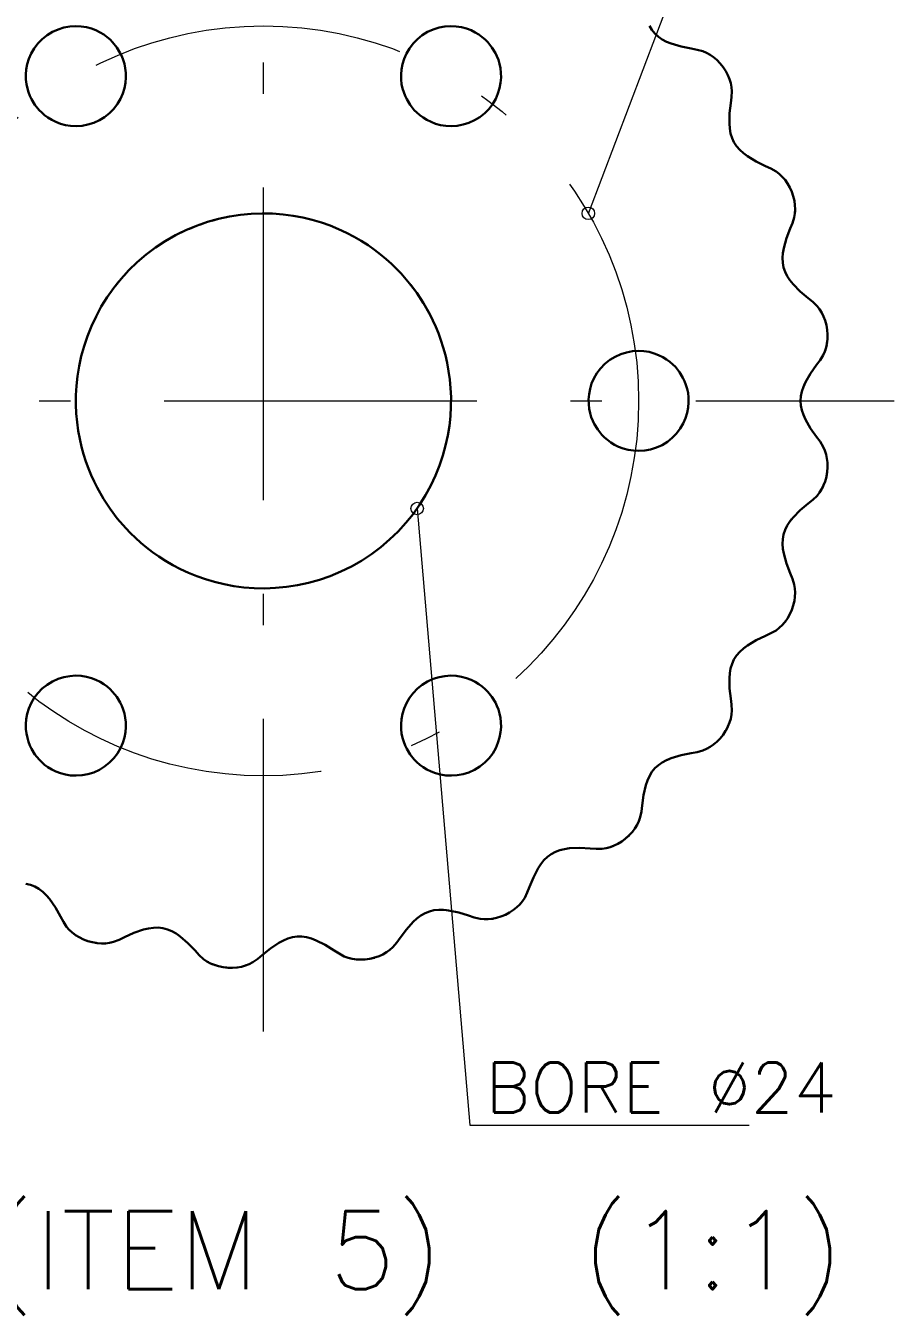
# Model space of a CAD drawing. Header units: millimetres. Extents: x 15 to 416, y 5 to 292.
# Drawn here: x 246.8 to 302.4, y 153.5 to 236 of the extents above; entities that cross this region are included whole.
import ezdxf
from ezdxf.enums import TextEntityAlignment as Align

# ---------------------------------------------------------------- set-up
doc = ezdxf.new("R2010")
doc.units = ezdxf.units.MM
doc.linetypes.add('CENTER', pattern=[34, 20, -6, 2, -6])
for name, color, linetype, lineweight in [('CENTER', 7, 'CENTER', 18), ('DIM', 7, 'Continuous', 18), ('NOTES', 7, 'Continuous', 18), ('VISIBLE', 7, 'Continuous', 30)]:
    doc.layers.add(name, color=color, linetype=linetype, lineweight=lineweight)
doc.styles.add('SLDTEXTSTYLE0', font='txt.shx')

msp = doc.modelspace()

# ---------------------------------------------------------------- linework, layer by layer
at = {"layer": 'CENTER'}
for p, q in [((262, 171.65), (262, 252.35)), ((221.65, 212), (302.35, 212))]:
    msp.add_line(p, q, dxfattribs=at)
msp.add_circle((262, 212), 24, dxfattribs=at)
at = {"layer": 'DIM'}
for p, q in [((282.785, 224), (295.442, 257.35)), ((271.83, 205.117), (275.2, 165.65)), ((275.2, 165.65), (293.072, 165.65))]:
    msp.add_line(p, q, dxfattribs=at)
for centre in [(282.785, 224), (271.83, 205.117)]:
    msp.add_circle(centre, 0.4, dxfattribs=at)
at = {"layer": 'VISIBLE'}
for p, q in [((247.847, 235.153), (248.159, 235.402)), ((248.159, 235.402), (248.499, 235.611)), ((248.159, 235.402), (248.499, 235.611)), ((248.499, 235.611), (248.86, 235.775)), ((248.86, 235.775), (249.232, 235.891)), ((248.86, 235.775), (249.232, 235.891)), ((249.232, 235.891), (249.607, 235.961)), ((249.232, 235.891), (249.607, 235.961)), ((249.607, 235.961), (249.977, 235.985)), ((249.607, 235.961), (249.977, 235.985)), ((249.977, 235.985), (250.334, 235.968)), ((249.977, 235.985), (250.334, 235.968)), ((250.334, 235.968), (250.672, 235.914)), ((250.334, 235.968), (250.672, 235.914)), ((250.672, 235.914), (250.989, 235.828)), ((250.672, 235.914), (250.989, 235.828)), ((250.989, 235.828), (251.28, 235.718)), ((250.989, 235.828), (251.28, 235.718)), ((251.28, 235.718), (251.546, 235.587)), ((251.28, 235.718), (251.546, 235.587)), ((251.546, 235.587), (251.784, 235.441)), ((251.546, 235.587), (251.784, 235.441)), ((251.784, 235.441), (251.997, 235.285)), ((251.784, 235.441), (251.997, 235.285)), ((251.997, 235.285), (252.185, 235.123)), ((251.997, 235.285), (252.185, 235.123)), ((271.847, 235.153), (272.159, 235.402)), ((272.159, 235.402), (272.499, 235.611)), ((272.159, 235.402), (272.499, 235.611)), ((272.499, 235.611), (272.86, 235.775)), ((272.86, 235.775), (273.232, 235.891)), ((272.86, 235.775), (273.232, 235.891)), ((273.232, 235.891), (273.607, 235.961)), ((273.232, 235.891), (273.607, 235.961)), ((273.607, 235.961), (273.977, 235.985)), ((273.607, 235.961), (273.977, 235.985)), ((273.977, 235.985), (274.334, 235.968)), ((273.977, 235.985), (274.334, 235.968)), ((274.334, 235.968), (274.672, 235.914)), ((274.334, 235.968), (274.672, 235.914)), ((274.672, 235.914), (274.989, 235.828)), ((274.672, 235.914), (274.989, 235.828)), ((274.989, 235.828), (275.28, 235.718)), ((274.989, 235.828), (275.28, 235.718)), ((275.28, 235.718), (275.546, 235.587)), ((275.28, 235.718), (275.546, 235.587)), ((275.546, 235.587), (275.784, 235.441)), ((275.546, 235.587), (275.784, 235.441)), ((275.784, 235.441), (275.997, 235.285)), ((275.784, 235.441), (275.997, 235.285)), ((275.997, 235.285), (276.185, 235.123)), ((275.997, 235.285), (276.185, 235.123)), ((286.693, 236.013), (286.851, 235.749)), ((286.851, 235.749), (287.04, 235.514)), ((287.04, 235.514), (287.263, 235.31)), ((287.263, 235.31), (287.516, 235.136)), ((287.263, 235.31), (287.516, 235.136)), ((247.144, 234.228), (247.336, 234.557)), ((247.336, 234.557), (247.571, 234.868)), ((247.336, 234.557), (247.569, 234.865)), ((247.571, 234.868), (247.847, 235.153)), ((247.571, 234.868), (247.847, 235.153)), ((252.185, 235.123), (252.35, 234.957)), ((252.185, 235.123), (252.35, 234.957)), ((252.35, 234.957), (252.617, 234.626)), ((252.35, 234.957), (252.617, 234.626)), ((252.617, 234.626), (252.619, 234.623)), ((252.617, 234.626), (252.838, 234.263)), ((271.144, 234.228), (271.336, 234.557)), ((271.336, 234.557), (271.571, 234.868)), ((271.336, 234.557), (271.569, 234.865)), ((271.571, 234.868), (271.847, 235.153)), ((271.571, 234.868), (271.847, 235.153)), ((276.185, 235.123), (276.35, 234.957)), ((276.185, 235.123), (276.35, 234.957)), ((276.35, 234.957), (276.617, 234.626)), ((276.35, 234.957), (276.617, 234.626)), ((276.617, 234.626), (276.619, 234.623)), ((276.617, 234.626), (276.838, 234.263)), ((287.516, 235.136), (287.793, 234.988)), ((287.516, 235.136), (287.793, 234.988)), ((287.793, 234.988), (288.09, 234.864)), ((287.793, 234.988), (288.09, 234.864)), ((288.09, 234.864), (288.719, 234.675)), ((288.09, 234.864), (288.719, 234.675)), ((288.719, 234.675), (289.363, 234.544)), ((289.363, 234.544), (289.744, 234.476)), ((289.744, 234.476), (290.111, 234.379)), ((289.744, 234.476), (290.111, 234.379)), ((290.111, 234.379), (290.352, 234.278)), ((246.828, 233.209), (246.892, 233.546)), ((246.828, 233.209), (246.892, 233.546)), ((246.892, 233.546), (246.996, 233.888)), ((246.892, 233.546), (246.996, 233.888)), ((246.996, 233.888), (247.144, 234.228)), ((246.996, 233.888), (247.144, 234.228)), ((252.838, 234.263), (252.939, 234.052)), ((252.838, 234.263), (252.939, 234.052)), ((252.939, 234.052), (253.028, 233.82)), ((252.939, 234.052), (253.028, 233.82)), ((253.028, 233.82), (253.103, 233.567)), ((253.028, 233.82), (253.103, 233.567)), ((253.103, 233.567), (253.159, 233.293)), ((253.103, 233.567), (253.159, 233.293)), ((270.828, 233.209), (270.892, 233.546)), ((270.828, 233.209), (270.892, 233.546)), ((270.892, 233.546), (270.996, 233.888)), ((270.892, 233.546), (270.996, 233.888)), ((270.996, 233.888), (271.144, 234.228)), ((270.996, 233.888), (271.144, 234.228)), ((276.838, 234.263), (276.939, 234.052)), ((276.838, 234.263), (276.939, 234.052)), ((276.939, 234.052), (277.028, 233.82)), ((276.939, 234.052), (277.028, 233.82)), ((277.028, 233.82), (277.103, 233.567)), ((277.028, 233.82), (277.103, 233.567)), ((277.103, 233.567), (277.159, 233.293)), ((277.103, 233.567), (277.159, 233.293)), ((290.352, 234.278), (290.582, 234.148)), ((290.582, 234.148), (290.799, 233.994)), ((290.799, 233.994), (291.002, 233.821)), ((291.002, 233.821), (291.216, 233.602)), ((291.002, 233.821), (291.216, 233.602)), ((291.216, 233.602), (291.406, 233.365)), ((246.801, 232.882), (246.828, 233.209)), ((246.801, 232.882), (246.828, 233.209)), ((246.801, 232.882), (246.807, 232.57)), ((253.159, 233.293), (253.193, 232.999)), ((253.193, 232.999), (253.199, 232.688)), ((270.801, 232.882), (270.828, 233.209)), ((270.801, 232.882), (270.828, 233.209)), ((270.801, 232.882), (270.807, 232.57)), ((277.159, 233.293), (277.193, 232.999)), ((277.159, 233.293), (277.193, 232.999)), ((277.193, 232.999), (277.199, 232.688)), ((291.406, 233.365), (291.573, 233.111)), ((291.573, 233.111), (291.715, 232.84)), ((291.715, 232.84), (291.817, 232.593)), ((246.807, 232.57), (246.841, 232.277)), ((246.841, 232.277), (246.897, 232.003)), ((246.897, 232.003), (246.972, 231.75)), ((253.004, 231.682), (253.108, 232.024)), ((253.108, 232.024), (253.172, 232.361)), ((253.172, 232.361), (253.199, 232.688)), ((270.807, 232.57), (270.841, 232.277)), ((270.841, 232.277), (270.897, 232.003)), ((270.897, 232.003), (270.972, 231.75)), ((277.004, 231.682), (277.108, 232.024)), ((277.108, 232.024), (277.172, 232.361)), ((277.172, 232.361), (277.199, 232.688)), ((291.817, 232.593), (291.896, 232.339)), ((291.817, 232.593), (291.896, 232.339)), ((291.896, 232.339), (291.948, 232.08)), ((291.896, 232.339), (291.948, 232.08)), ((291.948, 232.08), (291.97, 231.819)), ((291.948, 232.08), (291.97, 231.819)), ((246.972, 231.75), (247.061, 231.518)), ((247.061, 231.518), (247.162, 231.307)), ((247.162, 231.307), (247.383, 230.944)), ((252.664, 231.013), (252.856, 231.342)), ((252.856, 231.342), (253.004, 231.682)), ((270.972, 231.75), (271.061, 231.518)), ((271.061, 231.518), (271.162, 231.307)), ((271.162, 231.307), (271.383, 230.944)), ((276.664, 231.013), (276.856, 231.342)), ((276.856, 231.342), (277.004, 231.682)), ((291.896, 231.057), (291.949, 231.441)), ((291.949, 231.441), (291.97, 231.819)), ((247.383, 230.944), (247.65, 230.613)), ((247.65, 230.613), (247.815, 230.447)), ((247.815, 230.447), (248.003, 230.285)), ((248.003, 230.285), (248.216, 230.129)), ((251.841, 230.168), (252.153, 230.417)), ((251.841, 230.168), (252.153, 230.417)), ((252.153, 230.417), (252.429, 230.702)), ((252.153, 230.417), (252.429, 230.702)), ((252.429, 230.702), (252.664, 231.013)), ((271.383, 230.944), (271.65, 230.613)), ((271.65, 230.613), (271.815, 230.447)), ((271.815, 230.447), (272.003, 230.285)), ((272.003, 230.285), (272.216, 230.129)), ((275.841, 230.168), (276.153, 230.417)), ((275.841, 230.168), (276.153, 230.417)), ((276.153, 230.417), (276.429, 230.702)), ((276.153, 230.417), (276.429, 230.702)), ((276.429, 230.702), (276.664, 231.013)), ((291.808, 229.747), (291.822, 230.404)), ((291.822, 230.404), (291.896, 231.057)), ((291.822, 230.404), (291.896, 231.057)), ((248.216, 230.129), (248.454, 229.983)), ((248.454, 229.983), (248.72, 229.852)), ((248.72, 229.852), (249.011, 229.742)), ((249.011, 229.742), (249.328, 229.656)), ((249.328, 229.656), (249.666, 229.602)), ((249.666, 229.602), (250.023, 229.585)), ((250.023, 229.585), (250.393, 229.609)), ((250.393, 229.609), (250.768, 229.679)), ((250.393, 229.609), (250.768, 229.679)), ((250.768, 229.679), (251.14, 229.795)), ((250.768, 229.679), (251.14, 229.795)), ((251.14, 229.795), (251.501, 229.959)), ((251.14, 229.795), (251.501, 229.959)), ((251.501, 229.959), (251.841, 230.168)), ((251.501, 229.959), (251.841, 230.168)), ((272.216, 230.129), (272.454, 229.983)), ((272.454, 229.983), (272.72, 229.852)), ((272.72, 229.852), (273.011, 229.742)), ((273.011, 229.742), (273.328, 229.656)), ((273.328, 229.656), (273.666, 229.602)), ((273.666, 229.602), (274.023, 229.585)), ((274.023, 229.585), (274.393, 229.609)), ((274.393, 229.609), (274.768, 229.679)), ((274.393, 229.609), (274.768, 229.679)), ((274.768, 229.679), (275.14, 229.795)), ((274.768, 229.679), (275.14, 229.795)), ((275.14, 229.795), (275.501, 229.959)), ((275.14, 229.795), (275.501, 229.959)), ((275.501, 229.959), (275.841, 230.168)), ((275.501, 229.959), (275.841, 230.168)), ((291.808, 229.747), (291.834, 229.427)), ((291.834, 229.427), (291.888, 229.117)), ((291.888, 229.117), (291.976, 228.823)), ((291.976, 228.823), (292.101, 228.548)), ((292.101, 228.548), (292.266, 228.295)), ((292.266, 228.295), (292.468, 228.063)), ((292.266, 228.295), (292.468, 228.063)), ((292.468, 228.063), (292.7, 227.852)), ((292.468, 228.063), (292.7, 227.852)), ((292.7, 227.852), (292.957, 227.658)), ((292.7, 227.852), (292.957, 227.658)), ((292.957, 227.658), (293.519, 227.318)), ((292.957, 227.658), (293.519, 227.318)), ((293.519, 227.318), (294.11, 227.031)), ((294.11, 227.031), (294.462, 226.87)), ((294.462, 226.87), (294.793, 226.685)), ((294.462, 226.87), (294.793, 226.685)), ((294.793, 226.685), (295.001, 226.527)), ((295.001, 226.527), (295.192, 226.344)), ((295.001, 226.527), (295.192, 226.344)), ((295.192, 226.344), (295.365, 226.141)), ((295.365, 226.141), (295.518, 225.923)), ((295.518, 225.923), (295.67, 225.658)), ((295.518, 225.923), (295.67, 225.658)), ((295.67, 225.658), (295.796, 225.381)), ((295.67, 225.658), (295.796, 225.381)), ((295.796, 225.381), (295.894, 225.093)), ((295.894, 225.093), (295.964, 224.795)), ((295.964, 224.795), (296.002, 224.531)), ((296.002, 224.531), (296.015, 224.265)), ((296.002, 224.531), (296.015, 224.265)), ((258.418, 223.453), (259.12, 223.649)), ((258.69, 223.529), (259.12, 223.649)), ((259.12, 223.649), (259.823, 223.801)), ((259.12, 223.649), (259.823, 223.801)), ((259.823, 223.801), (260.526, 223.909)), ((259.823, 223.801), (260.526, 223.909)), ((259.823, 223.801), (260.526, 223.909)), ((260.526, 223.909), (261.223, 223.975)), ((260.526, 223.909), (261.223, 223.975)), ((260.526, 223.909), (261.223, 223.975)), ((261.223, 223.975), (261.912, 224)), ((261.223, 223.975), (261.912, 224)), ((261.912, 224), (262.589, 223.986)), ((261.912, 224), (262.589, 223.986)), ((262.589, 223.986), (263.251, 223.935)), ((262.589, 223.986), (263.251, 223.935)), ((263.251, 223.935), (263.896, 223.849)), ((263.251, 223.935), (263.896, 223.849)), ((263.896, 223.849), (264.522, 223.732)), ((263.896, 223.849), (264.522, 223.732)), ((264.522, 223.732), (265.126, 223.586)), ((264.522, 223.732), (265.126, 223.586)), ((295.843, 223.382), (295.958, 223.743)), ((295.843, 223.382), (295.958, 223.743)), ((295.958, 223.743), (296.001, 224.001)), ((296.001, 224.001), (296.015, 224.265)), ((296.001, 224.001), (296.007, 224.111)), ((256.371, 222.598), (257.04, 222.927)), ((256.549, 222.685), (257.04, 222.927)), ((257.04, 222.927), (257.723, 223.212)), ((257.262, 223.02), (257.723, 223.212)), ((257.723, 223.212), (258.418, 223.453)), ((257.975, 223.299), (258.418, 223.453)), ((265.126, 223.586), (265.709, 223.413)), ((265.126, 223.586), (265.709, 223.413)), ((265.709, 223.413), (266.267, 223.216)), ((265.709, 223.413), (266.267, 223.216)), ((266.267, 223.216), (266.802, 222.997)), ((266.267, 223.216), (266.802, 222.997)), ((266.802, 222.997), (267.311, 222.76)), ((266.802, 222.997), (267.311, 222.76)), ((295.462, 222.41), (295.696, 223.024)), ((295.462, 222.41), (295.696, 223.024)), ((295.696, 223.024), (295.843, 223.382)), ((295.696, 223.024), (295.843, 223.382)), ((255.095, 221.814), (255.721, 222.226)), ((255.095, 221.814), (255.721, 222.226)), ((255.721, 222.226), (256.371, 222.598)), ((255.824, 222.285), (256.371, 222.598)), ((267.311, 222.76), (267.796, 222.507)), ((267.311, 222.76), (267.796, 222.507)), ((267.796, 222.507), (268.256, 222.24)), ((267.796, 222.507), (268.256, 222.24)), ((268.256, 222.24), (268.691, 221.961)), ((268.256, 222.24), (268.691, 221.961)), ((295.284, 221.777), (295.462, 222.41)), ((295.284, 221.777), (295.462, 222.41)), ((253.927, 220.878), (254.496, 221.364)), ((253.927, 220.878), (254.496, 221.364)), ((254.496, 221.364), (255.095, 221.814)), ((255.072, 221.797), (255.095, 221.814)), ((268.691, 221.961), (269.102, 221.673)), ((268.691, 221.961), (269.102, 221.673)), ((269.102, 221.673), (269.488, 221.377)), ((269.102, 221.673), (269.488, 221.377)), ((269.488, 221.377), (269.852, 221.074)), ((269.488, 221.377), (269.852, 221.074)), ((295.206, 221.147), (295.23, 221.46)), ((295.206, 221.147), (295.23, 221.46)), ((295.23, 221.46), (295.284, 221.777)), ((295.23, 221.46), (295.284, 221.777)), ((295.23, 221.46), (295.26, 221.636)), ((252.892, 219.813), (253.391, 220.36)), ((253.391, 220.36), (253.927, 220.878)), ((253.391, 220.36), (253.927, 220.878)), ((269.852, 221.074), (270.193, 220.768)), ((269.852, 221.074), (270.193, 220.768)), ((270.193, 220.768), (270.512, 220.458)), ((270.193, 220.768), (270.512, 220.458)), ((270.512, 220.458), (270.811, 220.147)), ((270.512, 220.458), (270.811, 220.147)), ((295.206, 221.147), (295.218, 220.84)), ((295.218, 220.84), (295.271, 220.542)), ((295.271, 220.542), (295.368, 220.256)), ((252.43, 219.24), (252.892, 219.813)), ((252.43, 219.24), (252.751, 219.638)), ((252.892, 219.813), (253.28, 220.238)), ((270.811, 220.147), (271.349, 219.523)), ((270.811, 220.147), (271.349, 219.523)), ((271.349, 219.523), (271.814, 218.905)), ((295.368, 220.256), (295.506, 219.981)), ((295.368, 220.256), (295.506, 219.981)), ((295.506, 219.981), (295.678, 219.718)), ((295.506, 219.981), (295.678, 219.718)), ((295.678, 219.718), (295.878, 219.467)), ((295.678, 219.718), (295.878, 219.467)), ((252.009, 218.646), (252.43, 219.24)), ((252.009, 218.646), (252.43, 219.24)), ((252.009, 218.646), (252.282, 219.032)), ((271.426, 219.421), (271.814, 218.905)), ((271.814, 218.905), (272.221, 218.285)), ((271.814, 218.905), (272.239, 218.258)), ((295.878, 219.467), (296.339, 218.998)), ((295.878, 219.467), (296.339, 218.998)), ((296.339, 218.998), (296.839, 218.573)), ((251.289, 217.41), (251.628, 218.035)), ((251.289, 217.41), (251.628, 218.035)), ((251.628, 218.035), (252.009, 218.646)), ((251.628, 218.035), (252.009, 218.646)), ((251.628, 218.035), (251.864, 218.413)), ((272.239, 218.258), (272.608, 217.605)), ((272.239, 218.258), (272.644, 217.541)), ((296.839, 218.573), (297.14, 218.33)), ((297.14, 218.33), (297.415, 218.068)), ((297.14, 218.33), (297.415, 218.068)), ((297.415, 218.068), (297.577, 217.863)), ((297.577, 217.863), (297.716, 217.639)), ((250.991, 216.776), (251.289, 217.41)), ((250.991, 216.776), (251.289, 217.41)), ((251.289, 217.41), (251.492, 217.784)), ((272.644, 217.541), (272.836, 217.155)), ((272.644, 217.541), (272.836, 217.155)), ((272.836, 217.155), (273.02, 216.75)), ((272.836, 217.155), (273.02, 216.75)), ((297.716, 217.639), (297.833, 217.399)), ((297.833, 217.399), (297.927, 217.15)), ((297.927, 217.15), (298.009, 216.855)), ((297.927, 217.15), (298.009, 216.855)), ((250.735, 216.136), (250.991, 216.776)), ((250.735, 216.136), (250.991, 216.776)), ((250.991, 216.776), (250.992, 216.776)), ((273.02, 216.75), (273.194, 216.325)), ((273.02, 216.75), (273.194, 216.325)), ((273.194, 216.325), (273.355, 215.881)), ((273.194, 216.325), (273.355, 215.881)), ((298.009, 216.855), (298.062, 216.555)), ((298.009, 216.855), (298.062, 216.555)), ((298.062, 216.555), (298.085, 216.252)), ((298.079, 215.946), (298.085, 216.252)), ((250.344, 214.854), (250.52, 215.495)), ((250.344, 214.854), (250.52, 215.495)), ((250.52, 215.495), (250.735, 216.136)), ((250.52, 215.495), (250.735, 216.136)), ((273.355, 215.881), (273.503, 215.416)), ((273.355, 215.881), (273.503, 215.416)), ((273.503, 215.416), (273.636, 214.933)), ((273.503, 215.416), (273.636, 214.933)), ((297.917, 215.169), (297.996, 215.421)), ((297.996, 215.421), (298.049, 215.681)), ((297.996, 215.421), (298.034, 215.606)), ((298.049, 215.681), (298.079, 215.946)), ((298.049, 215.681), (298.055, 215.73)), ((250.207, 214.218), (250.344, 214.854)), ((250.207, 214.218), (250.344, 214.854)), ((273.636, 214.933), (273.752, 214.429)), ((273.636, 214.933), (273.752, 214.429)), ((283.847, 214.368), (284.159, 214.617)), ((284.159, 214.617), (284.499, 214.826)), ((284.159, 214.617), (284.499, 214.826)), ((284.499, 214.826), (284.86, 214.99)), ((284.86, 214.99), (285.232, 215.106)), ((284.86, 214.99), (285.232, 215.106)), ((285.232, 215.106), (285.607, 215.176)), ((285.232, 215.106), (285.607, 215.176)), ((285.607, 215.176), (285.977, 215.2)), ((285.607, 215.176), (285.977, 215.2)), ((285.977, 215.2), (286.334, 215.183)), ((285.977, 215.2), (286.334, 215.183)), ((286.334, 215.183), (286.672, 215.129)), ((286.334, 215.183), (286.672, 215.129)), ((286.672, 215.129), (286.989, 215.043)), ((286.672, 215.129), (286.989, 215.043)), ((286.989, 215.043), (287.28, 214.933)), ((286.989, 215.043), (287.28, 214.933)), ((287.28, 214.933), (287.546, 214.802)), ((287.28, 214.933), (287.546, 214.802)), ((287.546, 214.802), (287.784, 214.656)), ((287.546, 214.802), (287.784, 214.656)), ((287.784, 214.656), (287.997, 214.5)), ((287.784, 214.656), (287.997, 214.5)), ((297.379, 214.297), (297.61, 214.608)), ((297.379, 214.297), (297.61, 214.608)), ((297.61, 214.608), (297.811, 214.93)), ((297.811, 214.93), (297.917, 215.169)), ((297.811, 214.93), (297.917, 215.169)), ((297.811, 214.93), (297.811, 214.931)), ((297.917, 215.169), (297.951, 215.276)), ((250.106, 213.59), (250.207, 214.218)), ((250.106, 213.59), (250.207, 214.218)), ((273.752, 214.429), (273.848, 213.906)), ((273.752, 214.429), (273.848, 213.906)), ((273.848, 213.906), (273.922, 213.364)), ((283.144, 213.443), (283.336, 213.772)), ((283.336, 213.772), (283.571, 214.083)), ((283.336, 213.772), (283.569, 214.08)), ((283.571, 214.083), (283.847, 214.368)), ((283.571, 214.083), (283.847, 214.368)), ((287.997, 214.5), (288.185, 214.338)), ((287.997, 214.5), (288.185, 214.338)), ((288.185, 214.338), (288.35, 214.172)), ((288.185, 214.338), (288.35, 214.172)), ((288.35, 214.172), (288.617, 213.841)), ((288.35, 214.172), (288.617, 213.841)), ((288.617, 213.841), (288.619, 213.838)), ((288.617, 213.841), (288.838, 213.478)), ((296.671, 213.192), (297, 213.761)), ((296.671, 213.192), (297, 213.761)), ((297, 213.761), (297.379, 214.297)), ((297, 213.761), (297.379, 214.297)), ((250.006, 212.365), (250.039, 212.971)), ((250.006, 212.365), (250.039, 212.971)), ((250.039, 212.971), (250.106, 213.59)), ((273.922, 213.364), (273.973, 212.804)), ((273.922, 213.364), (273.973, 212.804)), ((282.892, 212.761), (282.996, 213.103)), ((282.892, 212.761), (282.996, 213.103)), ((282.996, 213.103), (283.144, 213.443)), ((282.996, 213.103), (283.144, 213.443)), ((288.838, 213.478), (288.939, 213.267)), ((288.838, 213.478), (288.939, 213.267)), ((288.939, 213.267), (289.028, 213.035)), ((288.939, 213.267), (289.028, 213.035)), ((289.028, 213.035), (289.103, 212.782)), ((289.028, 213.035), (289.103, 212.782)), ((296.539, 212.899), (296.671, 213.192)), ((296.539, 212.899), (296.612, 213.061)), ((250.002, 211.772), (250.006, 212.365)), ((273.973, 212.804), (273.998, 212.228)), ((273.994, 211.635), (273.998, 212.228)), ((282.801, 212.097), (282.828, 212.424)), ((282.801, 212.097), (282.807, 211.785)), ((282.828, 212.424), (282.892, 212.761)), ((282.828, 212.424), (282.892, 212.761)), ((289.103, 212.782), (289.159, 212.508)), ((289.103, 212.782), (289.159, 212.508)), ((289.159, 212.508), (289.193, 212.214)), ((289.159, 212.508), (289.193, 212.214)), ((289.193, 212.214), (289.199, 211.903)), ((296.35, 212), (296.373, 212.301)), ((296.35, 212), (296.373, 212.301)), ((296.373, 212.301), (296.438, 212.601)), ((296.438, 212.601), (296.539, 212.899)), ((296.438, 212.601), (296.462, 212.673)), ((250.002, 211.772), (250.027, 211.196)), ((273.961, 211.029), (273.994, 211.635)), ((282.807, 211.785), (282.841, 211.492)), ((282.841, 211.492), (282.897, 211.218)), ((289.108, 211.239), (289.172, 211.576)), ((289.172, 211.576), (289.199, 211.903)), ((296.35, 212), (296.373, 211.699)), ((296.373, 211.699), (296.438, 211.399)), ((296.373, 211.699), (296.438, 211.399)), ((296.438, 211.399), (296.539, 211.101)), ((296.438, 211.399), (296.539, 211.101)), ((250.027, 211.196), (250.078, 210.636)), ((250.078, 210.636), (250.152, 210.094)), ((273.894, 210.41), (273.961, 211.029)), ((282.897, 211.218), (282.972, 210.965)), ((282.972, 210.965), (283.061, 210.733)), ((283.061, 210.733), (283.162, 210.522)), ((283.162, 210.522), (283.383, 210.159)), ((288.664, 210.228), (288.856, 210.557)), ((288.856, 210.557), (289.004, 210.897)), ((289.004, 210.897), (289.108, 211.239)), ((296.539, 211.101), (296.671, 210.808)), ((296.539, 211.101), (296.671, 210.808)), ((296.671, 210.808), (297, 210.239)), ((296.671, 210.808), (297, 210.239)), ((250.152, 210.094), (250.248, 209.571)), ((273.656, 209.146), (273.793, 209.782)), ((273.793, 209.782), (273.894, 210.41)), ((283.383, 210.159), (283.65, 209.828)), ((283.65, 209.828), (283.815, 209.662)), ((283.815, 209.662), (284.003, 209.5)), ((287.841, 209.383), (288.153, 209.632)), ((287.841, 209.383), (288.153, 209.632)), ((288.153, 209.632), (288.429, 209.917)), ((288.153, 209.632), (288.429, 209.917)), ((288.429, 209.917), (288.664, 210.228)), ((297, 210.239), (297.379, 209.703)), ((297.379, 209.703), (297.61, 209.392)), ((250.248, 209.571), (250.364, 209.067)), ((250.364, 209.067), (250.497, 208.583)), ((273.48, 208.505), (273.656, 209.146)), ((284.003, 209.5), (284.216, 209.344)), ((284.216, 209.344), (284.454, 209.198)), ((284.454, 209.198), (284.72, 209.067)), ((284.72, 209.067), (285.011, 208.957)), ((285.011, 208.957), (285.328, 208.871)), ((285.328, 208.871), (285.666, 208.817)), ((285.666, 208.817), (286.023, 208.8)), ((286.023, 208.8), (286.393, 208.824)), ((286.393, 208.824), (286.768, 208.894)), ((286.393, 208.824), (286.768, 208.894)), ((286.768, 208.894), (287.14, 209.01)), ((286.768, 208.894), (287.14, 209.01)), ((287.14, 209.01), (287.501, 209.174)), ((287.14, 209.01), (287.501, 209.174)), ((287.501, 209.174), (287.841, 209.383)), ((287.501, 209.174), (287.841, 209.383)), ((297.61, 209.392), (297.811, 209.07)), ((297.61, 209.392), (297.811, 209.07)), ((297.811, 209.07), (297.917, 208.831)), ((297.811, 209.07), (297.917, 208.831)), ((297.917, 208.831), (297.996, 208.579)), ((250.497, 208.583), (250.645, 208.119)), ((250.645, 208.119), (250.806, 207.675)), ((273.265, 207.864), (273.48, 208.505)), ((297.996, 208.579), (298.049, 208.319)), ((298.049, 208.319), (298.079, 208.054)), ((298.079, 208.054), (298.085, 207.748)), ((298.079, 208.054), (298.085, 207.748)), ((250.806, 207.675), (250.98, 207.25)), ((250.98, 207.25), (251.164, 206.845)), ((272.711, 206.59), (273.009, 207.224)), ((273.009, 207.224), (273.265, 207.864)), ((297.927, 206.85), (298.009, 207.145)), ((298.009, 207.145), (298.062, 207.445)), ((298.009, 207.145), (298.051, 207.387)), ((298.062, 207.445), (298.085, 207.748)), ((251.164, 206.845), (251.356, 206.459)), ((251.356, 206.459), (251.761, 205.742)), ((272.372, 205.965), (272.711, 206.59)), ((297.577, 206.137), (297.716, 206.361)), ((297.716, 206.361), (297.833, 206.601)), ((297.716, 206.361), (297.797, 206.528)), ((297.833, 206.601), (297.927, 206.85)), ((297.833, 206.601), (297.852, 206.652)), ((251.761, 205.742), (252.186, 205.095)), ((271.991, 205.354), (272.372, 205.965)), ((271.991, 205.354), (272.372, 205.965)), ((296.839, 205.427), (297.14, 205.67)), ((296.839, 205.427), (297.14, 205.67)), ((297.14, 205.67), (297.415, 205.932)), ((297.415, 205.932), (297.577, 206.137)), ((297.415, 205.932), (297.416, 205.933)), ((297.577, 206.137), (297.636, 206.232)), ((252.186, 205.095), (252.651, 204.477)), ((271.108, 204.187), (271.57, 204.76)), ((271.108, 204.187), (271.57, 204.76)), ((271.57, 204.76), (271.991, 205.354)), ((271.57, 204.76), (271.991, 205.354)), ((295.878, 204.533), (296.339, 205.002)), ((295.878, 204.533), (296.339, 205.002)), ((296.339, 205.002), (296.839, 205.427)), ((296.339, 205.002), (296.839, 205.427)), ((252.651, 204.477), (253.189, 203.853)), ((253.189, 203.853), (253.488, 203.542)), ((270.609, 203.64), (271.108, 204.187)), ((295.368, 203.744), (295.506, 204.019)), ((295.506, 204.019), (295.678, 204.282)), ((295.506, 204.019), (295.678, 204.281)), ((295.506, 204.019), (295.547, 204.081)), ((295.678, 204.282), (295.878, 204.533)), ((295.678, 204.281), (295.878, 204.533)), ((295.678, 204.281), (295.789, 204.421)), ((253.488, 203.542), (253.807, 203.232)), ((253.807, 203.232), (254.148, 202.926)), ((269.504, 202.636), (270.073, 203.122)), ((270.073, 203.122), (270.609, 203.64)), ((295.206, 202.853), (295.218, 203.16)), ((295.218, 203.16), (295.271, 203.458)), ((295.218, 203.16), (295.271, 203.458)), ((295.271, 203.458), (295.368, 203.744)), ((295.271, 203.458), (295.368, 203.744)), ((254.148, 202.926), (254.512, 202.623)), ((254.512, 202.623), (254.898, 202.327)), ((254.898, 202.327), (255.309, 202.039)), ((268.279, 201.774), (268.905, 202.186)), ((268.905, 202.186), (269.504, 202.636)), ((295.206, 202.853), (295.23, 202.54)), ((295.206, 202.853), (295.23, 202.54)), ((295.23, 202.54), (295.284, 202.223)), ((295.23, 202.54), (295.284, 202.223)), ((295.284, 202.223), (295.462, 201.59)), ((295.284, 202.223), (295.462, 201.59)), ((255.309, 202.039), (255.744, 201.76)), ((255.744, 201.76), (256.204, 201.493)), ((256.204, 201.493), (256.689, 201.24)), ((266.96, 201.073), (267.629, 201.402)), ((267.629, 201.402), (268.279, 201.774)), ((295.462, 201.59), (295.696, 200.976)), ((256.689, 201.24), (257.198, 201.003)), ((257.198, 201.003), (257.733, 200.784)), ((257.733, 200.784), (258.291, 200.587)), ((258.291, 200.587), (258.874, 200.414)), ((264.88, 200.351), (265.582, 200.547)), ((265.582, 200.547), (266.277, 200.788)), ((266.277, 200.788), (266.96, 201.073)), ((295.696, 200.976), (295.843, 200.618)), ((295.843, 200.618), (295.958, 200.257)), ((258.874, 200.414), (259.478, 200.268)), ((259.478, 200.268), (260.104, 200.151)), ((260.104, 200.151), (260.749, 200.065)), ((260.749, 200.065), (261.411, 200.014)), ((261.411, 200.014), (262.088, 200)), ((262.088, 200), (262.777, 200.025)), ((262.777, 200.025), (263.474, 200.091)), ((262.777, 200.025), (263.474, 200.091)), ((263.474, 200.091), (264.177, 200.199)), ((263.474, 200.091), (264.177, 200.199)), ((264.177, 200.199), (264.88, 200.351)), ((264.177, 200.199), (264.88, 200.351)), ((295.958, 200.257), (296.001, 199.999)), ((296.001, 199.999), (296.015, 199.735)), ((296.002, 199.469), (296.015, 199.735)), ((295.796, 198.619), (295.894, 198.907)), ((295.796, 198.619), (295.891, 198.899)), ((295.894, 198.907), (295.964, 199.205)), ((295.894, 198.907), (295.946, 199.129)), ((295.964, 199.205), (296.002, 199.469)), ((295.964, 199.205), (295.964, 199.206)), ((295.365, 197.859), (295.518, 198.077)), ((295.518, 198.077), (295.67, 198.342)), ((295.67, 198.342), (295.796, 198.619)), ((295.67, 198.342), (295.773, 198.57)), ((294.462, 197.13), (294.793, 197.315)), ((294.793, 197.315), (295.001, 197.473)), ((294.793, 197.315), (295.001, 197.473)), ((294.793, 197.315), (294.794, 197.316)), ((295.001, 197.473), (295.192, 197.656)), ((295.001, 197.473), (295.192, 197.656)), ((295.001, 197.473), (295.083, 197.552)), ((295.192, 197.656), (295.365, 197.859)), ((295.192, 197.656), (295.317, 197.803)), ((295.365, 197.859), (295.391, 197.896)), ((292.957, 196.342), (293.519, 196.682)), ((292.957, 196.342), (293.519, 196.682)), ((293.519, 196.682), (294.11, 196.969)), ((293.519, 196.682), (294.11, 196.969)), ((294.11, 196.969), (294.462, 197.13)), ((294.11, 196.969), (294.462, 197.13)), ((292.101, 195.452), (292.266, 195.705)), ((292.101, 195.452), (292.266, 195.705)), ((292.266, 195.705), (292.468, 195.937)), ((292.468, 195.937), (292.7, 196.148)), ((292.468, 195.936), (292.524, 195.987)), ((292.7, 196.148), (292.957, 196.342)), ((292.7, 196.148), (292.842, 196.256)), ((291.834, 194.573), (291.888, 194.883)), ((291.834, 194.573), (291.888, 194.883)), ((291.834, 194.573), (291.888, 194.883)), ((291.888, 194.883), (291.976, 195.177)), ((291.888, 194.883), (291.976, 195.177)), ((291.976, 195.177), (292.101, 195.452)), ((291.976, 195.177), (292.101, 195.452)), ((248.159, 193.832), (248.499, 194.041)), ((248.159, 193.832), (248.499, 194.041)), ((248.499, 194.041), (248.86, 194.205)), ((248.86, 194.205), (249.232, 194.321)), ((248.86, 194.205), (249.232, 194.321)), ((249.232, 194.321), (249.607, 194.391)), ((249.232, 194.321), (249.607, 194.391)), ((249.607, 194.391), (249.977, 194.415)), ((249.607, 194.391), (249.977, 194.415)), ((249.977, 194.415), (250.334, 194.398)), ((249.977, 194.415), (250.334, 194.398)), ((250.334, 194.398), (250.672, 194.344)), ((250.334, 194.398), (250.672, 194.344)), ((250.672, 194.344), (250.989, 194.258)), ((250.672, 194.344), (250.989, 194.258)), ((250.989, 194.258), (251.28, 194.148)), ((250.989, 194.258), (251.28, 194.148)), ((251.28, 194.148), (251.546, 194.017)), ((251.28, 194.148), (251.546, 194.017)), ((251.546, 194.017), (251.784, 193.871)), ((251.546, 194.017), (251.784, 193.871)), ((272.159, 193.832), (272.499, 194.041)), ((272.159, 193.832), (272.499, 194.041)), ((272.499, 194.041), (272.86, 194.205)), ((272.86, 194.205), (273.232, 194.321)), ((272.86, 194.205), (273.232, 194.321)), ((273.232, 194.321), (273.607, 194.391)), ((273.232, 194.321), (273.607, 194.391)), ((273.607, 194.391), (273.977, 194.415)), ((273.607, 194.391), (273.977, 194.415)), ((273.977, 194.415), (274.334, 194.398)), ((273.977, 194.415), (274.334, 194.398)), ((274.334, 194.398), (274.672, 194.344)), ((274.334, 194.398), (274.672, 194.344)), ((274.672, 194.344), (274.989, 194.258)), ((274.672, 194.344), (274.989, 194.258)), ((274.989, 194.258), (275.28, 194.148)), ((274.989, 194.258), (275.28, 194.148)), ((275.28, 194.148), (275.546, 194.017)), ((275.28, 194.148), (275.546, 194.017)), ((275.546, 194.017), (275.784, 193.871)), ((275.546, 194.017), (275.784, 193.871)), ((291.808, 194.253), (291.834, 194.573)), ((291.808, 194.253), (291.834, 194.573)), ((291.808, 194.253), (291.834, 194.573)), ((291.808, 194.253), (291.822, 193.596)), ((291.808, 194.253), (291.822, 193.596)), ((247.336, 192.987), (247.571, 193.298)), ((247.336, 192.987), (247.569, 193.295)), ((247.571, 193.298), (247.847, 193.583)), ((247.571, 193.298), (247.847, 193.583)), ((247.847, 193.583), (248.159, 193.832)), ((251.784, 193.871), (251.997, 193.715)), ((251.784, 193.871), (251.997, 193.715)), ((251.997, 193.715), (252.185, 193.553)), ((251.997, 193.715), (252.185, 193.553)), ((252.185, 193.553), (252.35, 193.387)), ((252.185, 193.553), (252.35, 193.387)), ((252.35, 193.387), (252.617, 193.056)), ((252.35, 193.387), (252.617, 193.056)), ((271.336, 192.987), (271.571, 193.298)), ((271.336, 192.987), (271.569, 193.295)), ((271.571, 193.298), (271.847, 193.583)), ((271.571, 193.298), (271.847, 193.583)), ((271.847, 193.583), (272.159, 193.832)), ((275.784, 193.871), (275.997, 193.715)), ((275.784, 193.871), (275.997, 193.715)), ((275.997, 193.715), (276.185, 193.553)), ((275.997, 193.715), (276.185, 193.553)), ((276.185, 193.553), (276.35, 193.387)), ((276.185, 193.553), (276.35, 193.387)), ((276.35, 193.387), (276.617, 193.056)), ((276.35, 193.387), (276.617, 193.056)), ((291.822, 193.596), (291.896, 192.943)), ((246.892, 191.976), (246.996, 192.318)), ((246.892, 191.976), (246.996, 192.318)), ((246.996, 192.318), (247.144, 192.658)), ((246.996, 192.318), (247.144, 192.658)), ((247.144, 192.658), (247.336, 192.987)), ((252.617, 193.056), (252.619, 193.053)), ((252.617, 193.056), (252.838, 192.693)), ((252.838, 192.693), (252.939, 192.482)), ((252.838, 192.693), (252.939, 192.482)), ((252.939, 192.482), (253.028, 192.25)), ((252.939, 192.482), (253.028, 192.25)), ((270.892, 191.976), (270.996, 192.318)), ((270.892, 191.976), (270.996, 192.318)), ((270.996, 192.318), (271.144, 192.658)), ((270.996, 192.318), (271.144, 192.658)), ((271.144, 192.658), (271.336, 192.987)), ((276.617, 193.056), (276.619, 193.053)), ((276.617, 193.056), (276.838, 192.693)), ((276.838, 192.693), (276.939, 192.482)), ((276.838, 192.693), (276.939, 192.482)), ((276.939, 192.482), (277.028, 192.25)), ((276.939, 192.482), (277.028, 192.25)), ((291.896, 192.943), (291.949, 192.559)), ((291.949, 192.559), (291.97, 192.181)), ((291.949, 192.559), (291.97, 192.181)), ((246.801, 191.312), (246.828, 191.639)), ((246.801, 191.312), (246.828, 191.639)), ((246.828, 191.639), (246.892, 191.976)), ((246.828, 191.639), (246.892, 191.976)), ((253.028, 192.25), (253.103, 191.997)), ((253.028, 192.25), (253.103, 191.997)), ((253.103, 191.997), (253.159, 191.723)), ((253.103, 191.997), (253.159, 191.723)), ((253.159, 191.723), (253.193, 191.429)), ((253.159, 191.723), (253.193, 191.429)), ((270.801, 191.312), (270.828, 191.639)), ((270.801, 191.312), (270.828, 191.639)), ((270.828, 191.639), (270.892, 191.976)), ((270.828, 191.639), (270.892, 191.976)), ((277.028, 192.25), (277.103, 191.997)), ((277.028, 192.25), (277.103, 191.997)), ((277.103, 191.997), (277.159, 191.723)), ((277.103, 191.997), (277.159, 191.723)), ((277.159, 191.723), (277.193, 191.429)), ((277.159, 191.723), (277.193, 191.429)), ((291.817, 191.407), (291.896, 191.661)), ((291.896, 191.661), (291.948, 191.92)), ((291.896, 191.661), (291.948, 191.92)), ((291.896, 191.661), (291.904, 191.704)), ((291.948, 191.92), (291.97, 192.181)), ((291.948, 191.92), (291.97, 192.181)), ((246.801, 191.312), (246.807, 191)), ((246.807, 191), (246.841, 190.707)), ((246.841, 190.707), (246.897, 190.433)), ((253.108, 190.454), (253.172, 190.791)), ((253.172, 190.791), (253.199, 191.118)), ((253.193, 191.429), (253.197, 191.191)), ((253.193, 191.429), (253.199, 191.118)), ((270.801, 191.312), (270.807, 191)), ((270.807, 191), (270.841, 190.707)), ((270.841, 190.707), (270.897, 190.433)), ((277.108, 190.454), (277.172, 190.791)), ((277.172, 190.791), (277.199, 191.118)), ((277.193, 191.429), (277.199, 191.118)), ((291.216, 190.398), (291.406, 190.635)), ((291.216, 190.398), (291.406, 190.635)), ((291.406, 190.635), (291.573, 190.889)), ((291.406, 190.635), (291.566, 190.879)), ((291.573, 190.889), (291.715, 191.16)), ((291.573, 190.889), (291.684, 191.101)), ((291.715, 191.16), (291.817, 191.407)), ((291.715, 191.16), (291.716, 191.162)), ((291.817, 191.407), (291.82, 191.417)), ((246.897, 190.433), (246.972, 190.18)), ((246.972, 190.18), (247.061, 189.948)), ((247.061, 189.948), (247.162, 189.737)), ((252.856, 189.772), (253.004, 190.112)), ((253.004, 190.112), (253.108, 190.454)), ((270.897, 190.433), (270.972, 190.18)), ((270.972, 190.18), (271.061, 189.948)), ((271.061, 189.948), (271.162, 189.737)), ((276.856, 189.772), (277.004, 190.112)), ((277.004, 190.112), (277.108, 190.454)), ((290.352, 189.722), (290.582, 189.852)), ((290.582, 189.852), (290.799, 190.006)), ((290.582, 189.852), (290.733, 189.959)), ((290.799, 190.006), (291.002, 190.179)), ((290.799, 190.006), (290.841, 190.042)), ((291.002, 190.179), (291.216, 190.398)), ((291.002, 190.179), (291.216, 190.398)), ((247.162, 189.737), (247.383, 189.374)), ((247.383, 189.374), (247.65, 189.043)), ((247.65, 189.043), (247.815, 188.877)), ((252.153, 188.847), (252.429, 189.132)), ((252.153, 188.847), (252.429, 189.132)), ((252.429, 189.132), (252.664, 189.443)), ((252.664, 189.443), (252.856, 189.772)), ((271.162, 189.737), (271.383, 189.374)), ((271.383, 189.374), (271.65, 189.043)), ((271.65, 189.043), (271.815, 188.877)), ((276.153, 188.847), (276.429, 189.132)), ((276.153, 188.847), (276.429, 189.132)), ((276.429, 189.132), (276.664, 189.443)), ((276.664, 189.443), (276.856, 189.772)), ((287.516, 188.864), (287.793, 189.012)), ((287.793, 189.012), (288.09, 189.136)), ((287.793, 189.012), (287.958, 189.08)), ((288.09, 189.136), (288.719, 189.325)), ((288.09, 189.136), (288.719, 189.325)), ((288.719, 189.325), (289.363, 189.456)), ((288.719, 189.325), (289.363, 189.456)), ((289.363, 189.456), (289.744, 189.524)), ((289.363, 189.456), (289.744, 189.524)), ((289.744, 189.524), (290.111, 189.621)), ((290.111, 189.621), (290.352, 189.722)), ((290.111, 189.621), (290.112, 189.622)), ((290.352, 189.722), (290.45, 189.778)), ((247.815, 188.877), (248.003, 188.715)), ((248.003, 188.715), (248.216, 188.559)), ((248.216, 188.559), (248.454, 188.413)), ((248.454, 188.413), (248.72, 188.282)), ((248.72, 188.282), (249.011, 188.172)), ((249.011, 188.172), (249.328, 188.086)), ((250.768, 188.109), (251.14, 188.225)), ((250.768, 188.109), (251.14, 188.225)), ((251.14, 188.225), (251.501, 188.389)), ((251.14, 188.225), (251.501, 188.389)), ((251.501, 188.389), (251.841, 188.598)), ((251.501, 188.389), (251.841, 188.598)), ((251.841, 188.598), (252.153, 188.847)), ((251.841, 188.598), (252.153, 188.847)), ((271.815, 188.877), (272.003, 188.715)), ((272.003, 188.715), (272.216, 188.559)), ((272.216, 188.559), (272.454, 188.413)), ((272.454, 188.413), (272.72, 188.282)), ((272.72, 188.282), (273.011, 188.172)), ((273.011, 188.172), (273.328, 188.086)), ((274.768, 188.109), (275.14, 188.225)), ((274.768, 188.109), (275.14, 188.225)), ((275.14, 188.225), (275.501, 188.389)), ((275.14, 188.225), (275.501, 188.389)), ((275.501, 188.389), (275.841, 188.598)), ((275.501, 188.389), (275.841, 188.598)), ((275.841, 188.598), (276.153, 188.847)), ((275.841, 188.598), (276.153, 188.847)), ((286.693, 187.987), (286.851, 188.251)), ((286.693, 187.987), (286.851, 188.251)), ((286.851, 188.251), (287.04, 188.486)), ((286.851, 188.251), (287.04, 188.486)), ((287.04, 188.486), (287.263, 188.69)), ((287.04, 188.486), (287.263, 188.69)), ((287.263, 188.69), (287.516, 188.864)), ((287.516, 188.864), (287.582, 188.899)), ((249.328, 188.086), (249.666, 188.032)), ((249.666, 188.032), (250.023, 188.015)), ((250.023, 188.015), (250.393, 188.039)), ((250.393, 188.039), (250.768, 188.109)), ((250.393, 188.039), (250.768, 188.109)), ((273.328, 188.086), (273.666, 188.032)), ((273.666, 188.032), (274.023, 188.015)), ((274.023, 188.015), (274.393, 188.039)), ((274.393, 188.039), (274.768, 188.109)), ((274.393, 188.039), (274.768, 188.109)), ((286.309, 186.757), (286.458, 187.398)), ((286.309, 186.757), (286.458, 187.398)), ((286.458, 187.398), (286.563, 187.701)), ((286.458, 187.398), (286.563, 187.701)), ((286.458, 187.398), (286.563, 187.701)), ((286.563, 187.701), (286.693, 187.987)), ((286.563, 187.701), (286.693, 187.987)), ((286.563, 187.701), (286.693, 187.987)), ((286.218, 186.107), (286.309, 186.757)), ((286.218, 186.107), (286.309, 186.757)), ((286.1, 185.35), (286.174, 185.722)), ((286.1, 185.35), (286.174, 185.722)), ((286.174, 185.722), (286.218, 186.107)), ((285.759, 184.638), (285.899, 184.865)), ((285.899, 184.865), (286.014, 185.103)), ((285.899, 184.865), (285.918, 184.904)), ((286.014, 185.103), (286.1, 185.35)), ((286.014, 185.103), (286.046, 185.195)), ((285.169, 183.993), (285.394, 184.198)), ((285.169, 183.993), (285.385, 184.19)), ((285.394, 184.198), (285.599, 184.425)), ((285.394, 184.198), (285.556, 184.377)), ((285.599, 184.425), (285.759, 184.638)), ((285.599, 184.425), (285.601, 184.428)), ((285.759, 184.638), (285.765, 184.648)), ((280.673, 183.139), (280.961, 183.245)), ((280.961, 183.245), (281.266, 183.319)), ((280.961, 183.245), (281.034, 183.263)), ((281.266, 183.319), (281.584, 183.365)), ((281.266, 183.319), (281.443, 183.344)), ((281.584, 183.365), (282.241, 183.392)), ((281.584, 183.365), (282.241, 183.392)), ((282.241, 183.392), (282.897, 183.359)), ((282.241, 183.392), (282.897, 183.359)), ((282.897, 183.359), (283.283, 183.33)), ((282.897, 183.359), (283.283, 183.33)), ((283.283, 183.33), (283.662, 183.333)), ((283.662, 183.333), (283.921, 183.371)), ((283.662, 183.333), (283.921, 183.371)), ((283.662, 183.333), (283.664, 183.333)), ((283.921, 183.371), (284.176, 183.44)), ((283.921, 183.371), (284.029, 183.401)), ((284.176, 183.44), (284.425, 183.535)), ((284.176, 183.44), (284.349, 183.506)), ((284.425, 183.535), (284.664, 183.652)), ((284.425, 183.535), (284.474, 183.559)), ((284.664, 183.652), (284.925, 183.811)), ((284.925, 183.811), (285.169, 183.993)), ((284.925, 183.811), (285.122, 183.958)), ((279.748, 182.356), (279.945, 182.6)), ((279.748, 182.356), (279.945, 182.6)), ((279.945, 182.6), (280.164, 182.816)), ((279.945, 182.6), (280.164, 182.816)), ((280.164, 182.816), (280.406, 182.997)), ((280.164, 182.816), (280.406, 182.997)), ((280.406, 182.997), (280.673, 183.139)), ((280.406, 182.997), (280.673, 183.139)), ((279.267, 181.504), (279.571, 182.088)), ((279.267, 181.504), (279.571, 182.088)), ((279.571, 182.088), (279.748, 182.356)), ((279.571, 182.088), (279.748, 182.356)), ((246.792, 181.095), (247.092, 181.026)), ((246.792, 181.095), (247.092, 181.026)), ((247.092, 181.026), (247.374, 180.919)), ((247.092, 181.026), (247.374, 180.919)), ((247.374, 180.919), (247.637, 180.77)), ((247.374, 180.919), (247.637, 180.77)), ((247.637, 180.77), (247.881, 180.583)), ((278.879, 180.536), (279.017, 180.897)), ((279.017, 180.897), (279.267, 181.504)), ((279.017, 180.897), (279.267, 181.504)), ((247.881, 180.583), (248.107, 180.365)), ((247.881, 180.583), (247.935, 180.531)), ((247.881, 180.583), (248.107, 180.365)), ((248.107, 180.365), (248.316, 180.121)), ((248.107, 180.365), (248.223, 180.23)), ((248.107, 180.365), (248.316, 180.121)), ((248.316, 180.121), (248.691, 179.581)), ((248.316, 180.121), (248.691, 179.581)), ((248.316, 180.121), (248.691, 179.581)), ((278.4, 179.775), (278.57, 179.976)), ((278.4, 179.775), (278.57, 179.976)), ((278.57, 179.976), (278.715, 180.194)), ((278.57, 179.976), (278.715, 180.194)), ((278.57, 179.976), (278.625, 180.058)), ((278.715, 180.194), (278.879, 180.536)), ((278.715, 180.194), (278.879, 180.536)), ((248.691, 179.581), (249.015, 179.01)), ((248.691, 179.581), (249.015, 179.01)), ((272.07, 179.062), (272.335, 179.216)), ((272.07, 179.062), (272.335, 179.216)), ((272.335, 179.216), (272.615, 179.331)), ((272.335, 179.216), (272.615, 179.331)), ((272.615, 179.331), (272.909, 179.402)), ((272.615, 179.331), (272.909, 179.402)), ((272.909, 179.402), (273.214, 179.433)), ((273.214, 179.433), (273.289, 179.432)), ((273.214, 179.433), (273.528, 179.428)), ((273.528, 179.428), (273.848, 179.394)), ((273.528, 179.428), (273.706, 179.409)), ((273.528, 179.428), (273.848, 179.394)), ((273.848, 179.394), (274.491, 179.256)), ((273.848, 179.394), (274.491, 179.256)), ((273.848, 179.394), (274.491, 179.256)), ((274.491, 179.256), (275.118, 179.062)), ((274.491, 179.256), (275.118, 179.062)), ((277.195, 178.995), (277.476, 179.111)), ((277.195, 178.995), (277.476, 179.111)), ((277.195, 178.995), (277.424, 179.09)), ((277.476, 179.111), (277.745, 179.254)), ((277.476, 179.111), (277.735, 179.249)), ((277.745, 179.254), (278, 179.423)), ((277.745, 179.254), (277.935, 179.38)), ((278, 179.423), (278.208, 179.59)), ((278, 179.423), (278.004, 179.426)), ((278.208, 179.59), (278.4, 179.775)), ((278.208, 179.59), (278.215, 179.597)), ((278.4, 179.775), (278.428, 179.808)), ((249.015, 179.01), (249.198, 178.669)), ((249.015, 179.01), (249.198, 178.669)), ((249.198, 178.669), (249.403, 178.35)), ((249.403, 178.35), (249.404, 178.349)), ((249.403, 178.35), (249.574, 178.152)), ((249.403, 178.35), (249.574, 178.152)), ((254.645, 178.241), (254.956, 178.284)), ((254.645, 178.241), (254.956, 178.284)), ((254.956, 178.284), (255.263, 178.292)), ((254.956, 178.284), (255.263, 178.292)), ((255.263, 178.292), (255.563, 178.258)), ((255.263, 178.292), (255.563, 178.258)), ((255.563, 178.258), (255.855, 178.179)), ((255.563, 178.258), (255.855, 178.179)), ((271.141, 178.169), (271.58, 178.658)), ((271.141, 178.169), (271.58, 178.658)), ((271.58, 178.658), (271.819, 178.874)), ((271.58, 178.658), (271.819, 178.874)), ((271.819, 178.874), (272.07, 179.062)), ((271.819, 178.874), (272.07, 179.062)), ((275.118, 179.062), (275.485, 178.938)), ((275.118, 179.062), (275.485, 178.938)), ((275.485, 178.938), (275.853, 178.847)), ((275.853, 178.847), (275.855, 178.847)), ((275.853, 178.847), (276.113, 178.82)), ((276.113, 178.82), (276.377, 178.823)), ((276.113, 178.82), (276.226, 178.821)), ((276.377, 178.823), (276.641, 178.852)), ((276.377, 178.823), (276.567, 178.844)), ((276.641, 178.852), (276.902, 178.906)), ((276.641, 178.852), (276.688, 178.862)), ((276.902, 178.906), (277.195, 178.995)), ((276.902, 178.906), (277.195, 178.995)), ((249.574, 178.152), (249.657, 178.076)), ((249.574, 178.152), (249.768, 177.973)), ((249.574, 178.152), (249.768, 177.973)), ((249.768, 177.973), (249.919, 177.86)), ((249.768, 177.973), (249.982, 177.814)), ((249.982, 177.814), (250.026, 177.787)), ((249.982, 177.814), (250.209, 177.674)), ((250.209, 177.674), (250.483, 177.538)), ((250.483, 177.538), (250.714, 177.451)), ((250.483, 177.538), (250.768, 177.43)), ((250.768, 177.43), (251.05, 177.354)), ((250.768, 177.43), (251.062, 177.35)), ((252.412, 177.372), (252.766, 177.509)), ((252.412, 177.372), (252.766, 177.509)), ((252.766, 177.509), (253.114, 177.678)), ((253.113, 177.678), (253.114, 177.678)), ((253.114, 177.678), (253.712, 177.95)), ((253.114, 177.678), (253.712, 177.95)), ((253.712, 177.95), (254.332, 178.167)), ((253.712, 177.95), (254.332, 178.167)), ((254.332, 178.167), (254.645, 178.241)), ((254.332, 178.167), (254.645, 178.241)), ((255.855, 178.179), (256.137, 178.059)), ((256.137, 178.059), (256.411, 177.904)), ((256.137, 178.059), (256.203, 178.022)), ((256.137, 178.059), (256.411, 177.904)), ((256.411, 177.904), (256.674, 177.72)), ((256.411, 177.904), (256.557, 177.802)), ((256.411, 177.904), (256.674, 177.72)), ((256.674, 177.72), (257.171, 177.29)), ((256.674, 177.72), (257.171, 177.29)), ((262.988, 177.322), (263.272, 177.472)), ((262.988, 177.322), (263.272, 177.472)), ((262.988, 177.322), (263.272, 177.472)), ((263.272, 177.472), (263.562, 177.592)), ((263.272, 177.472), (263.562, 177.592)), ((263.562, 177.592), (263.858, 177.676)), ((263.562, 177.592), (263.858, 177.676)), ((263.858, 177.676), (264.157, 177.718)), ((263.858, 177.676), (264.157, 177.718)), ((264.157, 177.718), (264.459, 177.714)), ((264.157, 177.718), (264.459, 177.714)), ((264.459, 177.714), (264.763, 177.668)), ((264.763, 177.668), (264.835, 177.648)), ((264.763, 177.668), (265.066, 177.586)), ((265.066, 177.586), (265.233, 177.523)), ((265.066, 177.586), (265.367, 177.473)), ((265.367, 177.473), (265.955, 177.18)), ((265.367, 177.473), (265.955, 177.18)), ((270.524, 177.327), (270.748, 177.643)), ((270.748, 177.643), (271.141, 178.169)), ((270.748, 177.643), (271.141, 178.169)), ((270.748, 177.642), (270.748, 177.643)), ((251.062, 177.35), (251.293, 177.311)), ((251.062, 177.35), (251.363, 177.299)), ((251.363, 177.299), (251.369, 177.299)), ((251.363, 177.299), (251.629, 177.278)), ((251.629, 177.278), (251.895, 177.282)), ((251.629, 177.278), (251.639, 177.278)), ((251.895, 177.282), (252.157, 177.312)), ((251.895, 177.282), (251.938, 177.287)), ((252.157, 177.312), (252.412, 177.372)), ((252.157, 177.312), (252.253, 177.335)), ((257.171, 177.29), (257.627, 176.817)), ((257.171, 177.29), (257.627, 176.817)), ((257.627, 176.817), (257.889, 176.532)), ((257.627, 176.817), (257.889, 176.532)), ((261.929, 176.546), (262.441, 176.958)), ((261.929, 176.546), (262.441, 176.958)), ((262.441, 176.958), (262.988, 177.322)), ((262.441, 176.958), (262.988, 177.322)), ((262.441, 176.958), (262.988, 177.322)), ((265.955, 177.18), (266.514, 176.835)), ((265.955, 177.18), (266.514, 176.835)), ((266.514, 176.835), (266.838, 176.623)), ((266.514, 176.835), (266.838, 176.623)), ((266.838, 176.623), (267.172, 176.443)), ((266.838, 176.623), (267.172, 176.443)), ((269.639, 176.577), (269.87, 176.708)), ((269.87, 176.708), (270.086, 176.861)), ((269.87, 176.708), (269.906, 176.733)), ((270.086, 176.861), (270.28, 177.036)), ((270.086, 176.861), (270.158, 176.926)), ((270.28, 177.036), (270.524, 177.327)), ((270.28, 177.036), (270.524, 177.327)), ((257.889, 176.532), (258.167, 176.274)), ((258.167, 176.274), (258.168, 176.273)), ((258.167, 176.274), (258.382, 176.125)), ((258.382, 176.125), (258.481, 176.072)), ((258.382, 176.125), (258.615, 176)), ((258.615, 176), (258.787, 175.929)), ((258.615, 176), (258.861, 175.899)), ((258.861, 175.899), (258.913, 175.883)), ((258.861, 175.899), (259.116, 175.82)), ((259.116, 175.82), (259.415, 175.757)), ((260.327, 175.744), (260.59, 175.79)), ((260.59, 175.79), (260.846, 175.86)), ((260.59, 175.79), (260.6, 175.793)), ((260.846, 175.86), (261.093, 175.955)), ((260.846, 175.86), (260.887, 175.876)), ((261.093, 175.955), (261.325, 176.076)), ((261.093, 175.955), (261.179, 176)), ((261.325, 176.076), (261.633, 176.296)), ((261.325, 176.076), (261.633, 176.296)), ((261.325, 176.076), (261.633, 176.296)), ((261.633, 176.296), (261.929, 176.546)), ((261.928, 176.545), (261.929, 176.546)), ((267.172, 176.443), (267.173, 176.442)), ((267.172, 176.443), (267.417, 176.352)), ((267.172, 176.443), (267.417, 176.352)), ((267.417, 176.352), (267.526, 176.325)), ((267.417, 176.352), (267.674, 176.289)), ((267.417, 176.352), (267.674, 176.289)), ((267.674, 176.289), (267.855, 176.264)), ((267.674, 176.289), (267.938, 176.253)), ((267.938, 176.253), (267.995, 176.25)), ((267.938, 176.253), (268.204, 176.24)), ((268.204, 176.24), (268.51, 176.253)), ((268.51, 176.253), (268.811, 176.296)), ((268.51, 176.253), (268.752, 176.287)), ((268.811, 176.296), (269.107, 176.367)), ((268.811, 176.296), (269.095, 176.364)), ((269.107, 176.367), (269.396, 176.467)), ((269.107, 176.367), (269.342, 176.448)), ((269.396, 176.467), (269.639, 176.577)), ((269.396, 176.467), (269.4, 176.469)), ((269.639, 176.577), (269.649, 176.583)), ((259.415, 175.757), (259.659, 175.73)), ((259.415, 175.757), (259.718, 175.723)), ((259.718, 175.723), (260.009, 175.719)), ((259.718, 175.723), (260.022, 175.719)), ((260.022, 175.719), (260.327, 175.744)), ((260.022, 175.719), (260.26, 175.738)), ((260.327, 175.744), (260.333, 175.745))]:
    msp.add_line(p, q, dxfattribs=at)

# ---------------------------------------------------------------- texts
at = {"layer": 'NOTES', "style": 'SLDTEXTSTYLE0'}
msp.add_text('BORE Ø24', height=3.2, dxfattribs=at).set_placement((276.2, 166.45))
msp.add_text('DISC (ITEM 5)  (1:1)', height=5, dxfattribs=at).set_placement((262, 153.65), align=Align.BOTTOM_CENTER)

doc.saveas('drawing.dxf')
